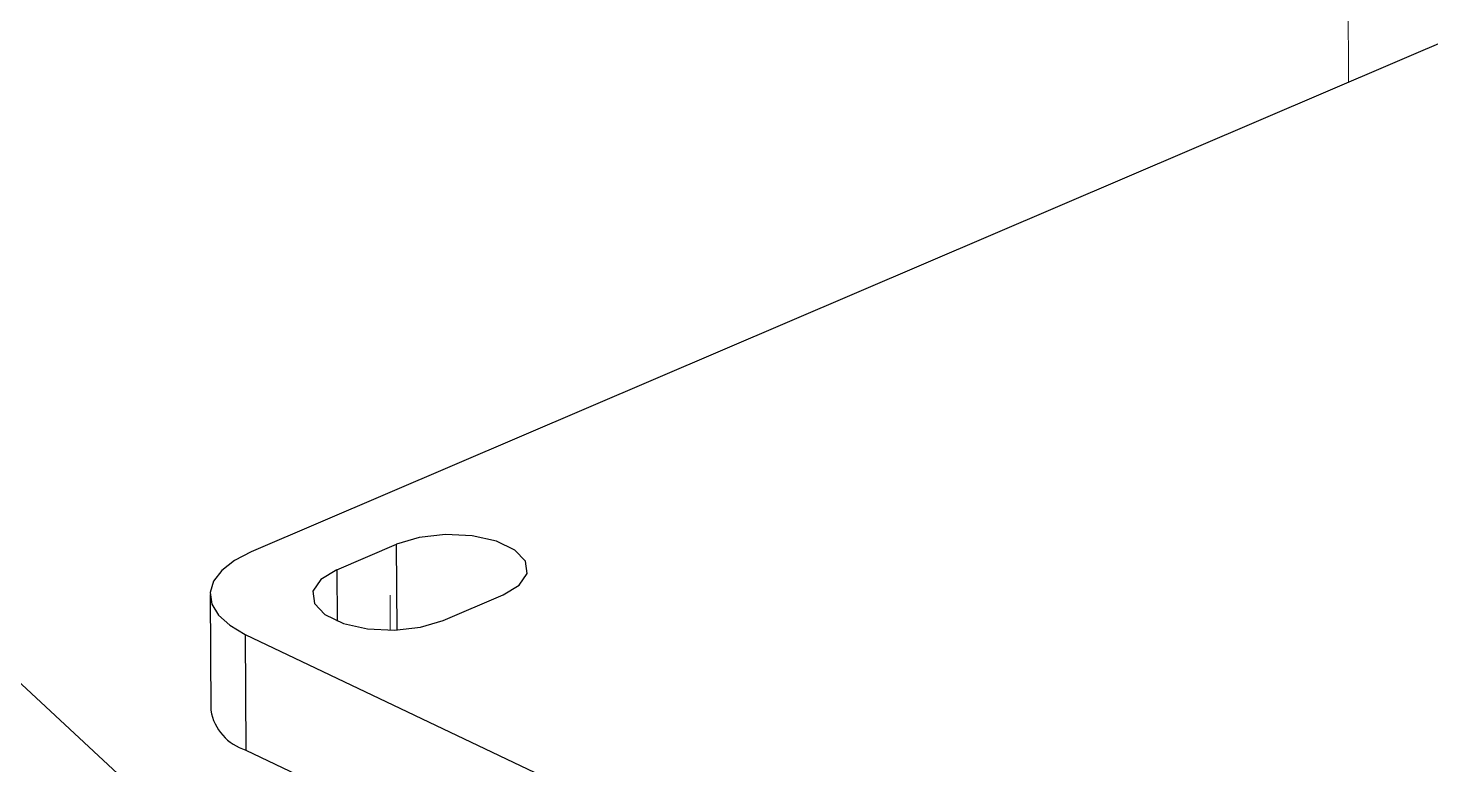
# Model space of a CAD drawing. Header units: millimetres. Extents: x 0 to 415, y 5 to 292.
# Drawn here: x 152.76 to 185.25, y 149.96 to 167.01 of the extents above; entities that cross this region are included whole.
import ezdxf

# ---------------------------------------------------------------- set-up
doc = ezdxf.new("R2010")
doc.units = ezdxf.units.MM
doc.linetypes.add('PHANTOM', pattern=[12.7, 6.35, -1.27, 1.27, -1.27, 1.27, -1.27])
doc.dimstyles.new('SLDDIMSTYLE0', dxfattribs={"dimtxt": 0.18, "dimasz": 1.44, "dimexe": 0, "dimexo": 0.0625, "dimgap": 0, "dimtad": 0, "dimtih": 1, "dimtoh": 1, "dimdec": 0, "dimrnd": 1e-09, "dimzin": 0, "dimdsep": 46, "dimtxsty": 'Standard', "dimblk1": 'DOT', "dimblk2": 'DOT', "dimsah": 1, "dimcen": 0.09, "dimadec": 0, "dimazin": 0, "dimtfac": 1.44, "dimtdec": 0, "dimtofl": 0, "dimtmove": 0, "dimatfit": 3, "dimldrblk": 'DOT', "dimfxl": 1, "dimfrac": 2, "dimtolj": 1, "dimtzin": 0, "dimarcsym": 0})

# ---------------------------------------------------------------- blocks, each defined once
blk = doc.blocks.new('_Dot')
at = {"color": 0, "linetype": 'ByBlock', "lineweight": -2}
blk.add_line((-0.5, 0), (-1, 0), dxfattribs=at)
at = {"color": 0, "linetype": 'ByBlock', "const_width": 0.5}
blk.add_lwpolyline([(-0.25, 0, 1), (0.25, 0, 1)], format="xyb", close=True, dxfattribs=at)

msp = doc.modelspace()

# ---------------------------------------------------------------- linework, layer by layer
at = {"color": 7, "linetype": 'Continuous', "lineweight": 25}
for p, q in [((198.329, 172.169), (157.924, 154.894)), ((159.91, 154.475), (161.295, 155.067)), ((156.977, 153.901), (156.991, 151.223)), ((162.374, 153.302), (163.759, 153.894)), ((157.79, 152.981), (178.939, 142.906)), ((157.79, 152.981), (157.804, 150.304)), ((157.804, 150.304), (178.953, 140.229))]:
    msp.add_line(p, q, dxfattribs=at)
at = {"color": 7, "linetype": 'PHANTOM', "lineweight": 18}
for p, q in [((183.32, 169.475), (183.339, 165.76)), ((161.142, 153.888), (161.146, 153.077))]:
    msp.add_line(p, q, dxfattribs=at)
at = {"color": 8, "linetype": 'Continuous', "lineweight": 25}
for p, q in [((161.305, 153.081), (161.295, 155.067)), ((159.91, 154.475), (159.916, 153.289))]:
    msp.add_line(p, q, dxfattribs=at)
at = {"color": 7, "linetype": 'Continuous', "lineweight": 25, "flags": 128}
for points in [[(163.759, 153.894), (164.134, 154.121), (164.315, 154.392), (164.28, 154.673), (164.034, 154.931), (163.606, 155.135), (163.048, 155.26), (162.427, 155.291), (161.818, 155.224), (161.295, 155.067)], [(157.924, 154.894), (157.537, 154.693), (157.243, 154.462), (157.055, 154.21), (156.979, 153.947), (157.018, 153.682), (157.171, 153.427), (157.431, 153.19), (157.79, 152.981)], [(159.91, 154.475), (159.536, 154.248), (159.355, 153.977), (159.39, 153.696), (159.636, 153.438), (160.064, 153.234), (160.622, 153.109), (161.242, 153.078), (161.851, 153.145), (162.374, 153.302)]]:
    msp.add_lwpolyline(points, dxfattribs=at)
at = {"color": 7, "linetype": 'PHANTOM', "lineweight": 18, "flags": 128}
msp.add_lwpolyline([(159.91, 154.475), (159.536, 154.248), (159.355, 153.977), (159.39, 153.696), (159.636, 153.438), (160.064, 153.234), (160.622, 153.109), (161.242, 153.078), (161.851, 153.145), (162.374, 153.302)], dxfattribs=at)
at = {"color": 7, "linetype": 'Continuous', "lineweight": 25}
msp.add_arc((158.142, 151.421), 1.168, 189.7642, 253.1746, dxfattribs=at)

# ---------------------------------------------------------------- leaders
at = {"color": 7, "linetype": 'Continuous', "lineweight": 0}
msp.add_leader([(172.895, 133.043), (137.052, 166.22)], dimstyle='SLDDIMSTYLE0', dxfattribs=at)

doc.saveas('drawing.dxf')
